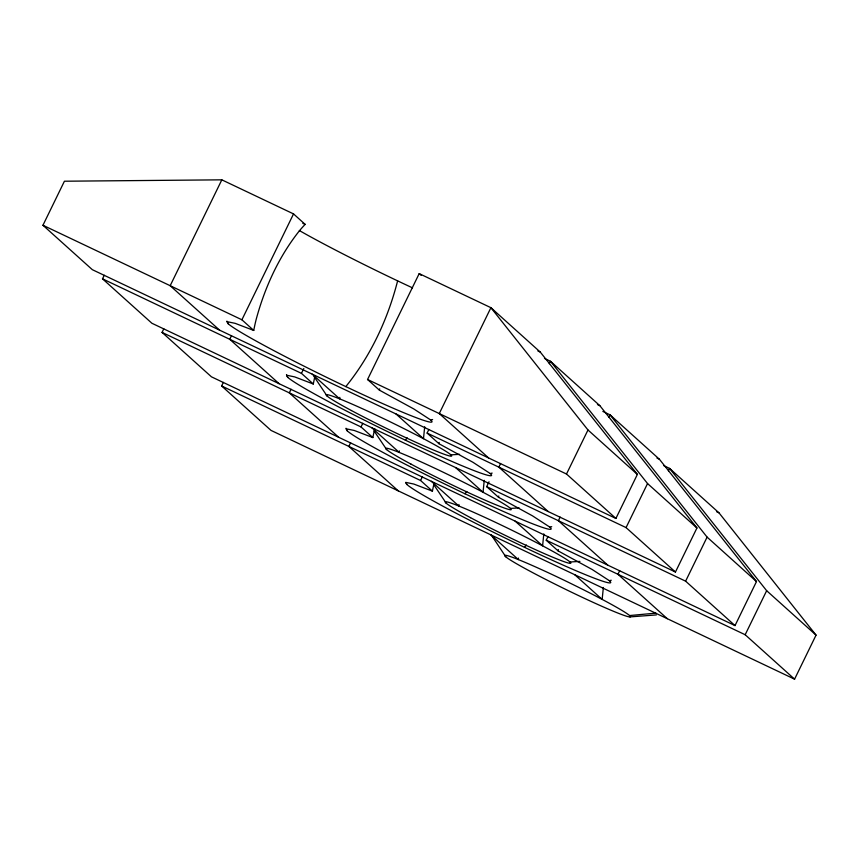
<?xml version="1.0" encoding="UTF-8"?>
<svg xmlns="http://www.w3.org/2000/svg" width="859" height="859" viewBox="0 0 859 859"><rect width="100%" height="100%" fill="white"/><g stroke="black" fill="none" stroke-linecap="round" stroke-linejoin="round"><path stroke-width="1.29" d="M339.799 397.352L339.724 398.887L312.236 374.17M399.36 450.921L399.285 452.468L371.797 427.739M458.91 504.501L458.835 506.037L431.347 481.308M518.471 558.071L518.396 559.606L490.908 534.889M424.69 426.751L423.487 438.691L396.01 413.974M484.24 480.321L483.048 492.271L455.56 467.543M543.801 533.89L542.609 545.841L515.121 521.112M603.362 587.459L602.159 599.41L574.682 574.682M397.62 280.872C387.86 319.086 370.744 355.884 345.812 386.593A114.118 6.174 26 0 1 228.14 323.725L227.034 321.653L235.151 323.338L253.749 330.447A124.598 23.096 -64.6 0 1 256.175 319.408C264.776 287.54 278.81 256.68 299.437 230.77A119.519 22.162 -64.6 0 1 305.16 224.382L293.542 213.912L221.826 179.832L64.425 181.217L42.95 225.262L92.343 269.683L615.903 518.449L637.378 474.415L540.311 352.115L490.908 307.683L419.192 273.613L367.555 379.495L379.399 390.147L413.759 408.927L430.713 419.987L432.603 419.525M544.488 358.418L550.469 361.263L599.861 405.684L696.939 527.984L675.453 572.03L151.903 323.263L102.511 278.831L104.25 275.256M221.826 179.832L170.179 285.714L219.582 330.146M602.857 411.429L610.03 414.833L659.422 459.264L756.489 581.554L735.014 625.599L211.454 376.833L162.061 332.401L163.811 328.825M231.5 335.676L229.74 339.284L279.132 383.715M253.749 330.447L241.905 319.784L293.542 213.912M663.61 465.567L669.58 468.402L718.983 512.834L816.05 635.123L794.575 679.168L271.014 430.402L221.622 385.97L223.361 382.405M291.061 389.245L289.3 392.853L338.693 437.285M315.028 375.888A124.598 23.096 -64.6 0 0 313.31 383.994L301.455 373.364L303.807 368.543M350.612 442.814L348.851 446.422L398.254 490.854M374.76 428.738A124.598 23.096 -64.6 0 0 372.87 437.575L361.016 426.934L362.777 423.326M492.164 473.094L490.274 473.556L472.944 462.282L438.96 443.716L427.116 433.065L428.866 429.457M434.139 483.026A124.598 23.096 -64.6 0 0 432.431 491.144L420.577 480.503L422.338 476.895M551.714 526.664L549.824 527.125L532.505 515.851L498.51 497.286L486.666 486.634L489.018 481.824M500.593 463.527L498.832 467.135L548.225 511.567M549.298 363.668L550.469 361.263L647.546 483.553L696.939 527.984M615.903 518.449L566.5 474.018L587.986 429.983L490.908 307.683L439.271 413.566L488.664 457.997M611.275 580.244L609.385 580.695L592.055 569.431L558.071 550.866L546.227 540.204L547.988 536.596M560.143 517.107L558.382 520.715L607.775 565.136M608.848 417.238L610.03 414.833L707.097 537.122L756.489 581.554M675.453 572.03L626.061 527.598L647.546 483.553M619.704 570.677L617.943 574.284L667.336 618.716M668.409 470.807L669.58 468.402L766.658 590.702L816.05 635.123M735.014 625.599L685.622 581.167L707.097 537.122M794.575 679.168L745.172 634.737L766.658 590.702M407.263 437.875L405.362 440.162A114.118 6.174 26 0 1 287.69 377.305L286.584 375.222L294.712 376.908L313.299 384.016M466.824 491.445L464.923 493.742A114.118 6.174 26 0 1 347.251 430.874L346.145 428.802L354.273 430.477L372.86 437.585M526.374 545.014L524.484 547.312A114.118 6.174 26 0 1 406.812 484.444L405.706 482.371L413.823 484.046L432.421 491.155M655.857 613.122L629.561 615.559M629.926 616.902A69.751 3.769 26 0 0 542.931 570.269A69.751 3.769 26 0 0 530.1 571.256A69.751 3.769 26 0 0 629.926 616.902L656.351 614.915M450.889 454.841L459.554 454.336M510.45 508.41L519.115 507.905M570 561.99L579.911 561.399M302.819 223.394L305.17 224.371M537.884 350.966L540.311 352.115M597.434 404.535L599.861 405.684M656.995 458.105L659.422 459.264M716.556 511.685L718.983 512.834M42.95 225.262L241.905 319.784M367.555 379.495L566.5 474.018M102.511 278.831L301.455 373.364M427.116 433.065L626.061 527.598M162.061 332.401L361.016 426.934M486.666 486.634L685.622 581.167M221.622 385.97L420.577 480.503M546.227 540.204L745.172 634.737M419.192 273.613L421.135 275.352M587.986 429.983L637.378 474.415M347.165 430.788L346.037 428.254M505.747 556.729L491.273 534.921M446.186 503.159L433.698 484.583M386.636 449.579L374.137 431.014M327.075 396.01L313.922 376.36M406.812 484.444L405.996 482.704M287.69 377.305L286.476 374.685M228.14 323.725L226.926 321.116M609.385 580.695A114.118 6.174 26 0 1 524.484 547.312M558.082 550.844A124.598 23.096 -64.6 0 1 558.329 549.556M549.824 527.125A114.118 6.174 26 0 1 464.923 493.742M498.521 497.275A124.598 23.096 -64.6 0 1 498.768 495.987M430.713 419.987A114.118 6.174 26 0 1 345.812 386.593M379.41 390.126A124.598 23.096 -64.6 0 1 379.657 388.848M412.513 287.862A115.31 6.238 26 0 1 299.34 230.534M490.274 473.556A114.118 6.174 26 0 1 405.362 440.162M438.97 443.706A124.598 23.096 -64.6 0 1 439.207 442.417M470.549 517.687A69.751 3.769 26 0 0 570.365 563.332A69.751 3.769 26 0 0 483.37 516.699A69.751 3.769 26 0 0 470.549 517.687M351.428 410.538A69.751 3.769 26 0 0 451.254 456.183A69.751 3.769 26 0 0 364.259 409.56A69.751 3.769 26 0 0 351.428 410.538M410.989 464.107A69.751 3.769 26 0 0 510.815 509.752A69.751 3.769 26 0 0 423.82 463.13A69.751 3.769 26 0 0 410.989 464.107"/></g></svg>
